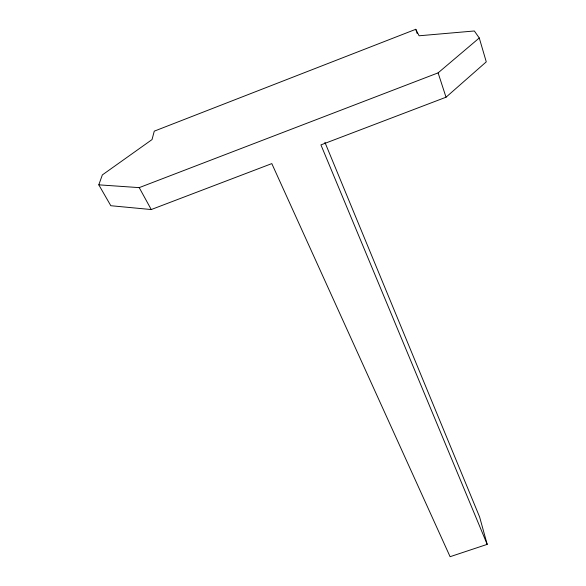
<?xml version="1.0" encoding="UTF-8"?>
<svg xmlns="http://www.w3.org/2000/svg" width="586" height="586" viewBox="0 0 586 586"><rect width="100%" height="100%" fill="white"/><g stroke="black" fill="none" stroke-linecap="round" stroke-linejoin="round"><path stroke-width="0.88" d="M98.807 184.839L102.345 174.921L152.023 139.585L154.264 131.161L415.774 29.3L419.1 35.783L474.345 30.977L479.267 37.98L486.27 61.852L446.027 97.217L320.93 144.889L487.193 544.372L450.099 556.7L271.809 163.604L151.254 209.546L110.82 205.723L98.807 184.839L139.219 187.63L438.108 72.869L479.267 37.98M139.219 187.63L151.254 209.546M324.9 142.295L479.612 516.962L487.193 544.372M415.774 29.3L417.166 33.512M438.108 72.869L446.027 97.217"/></g></svg>
